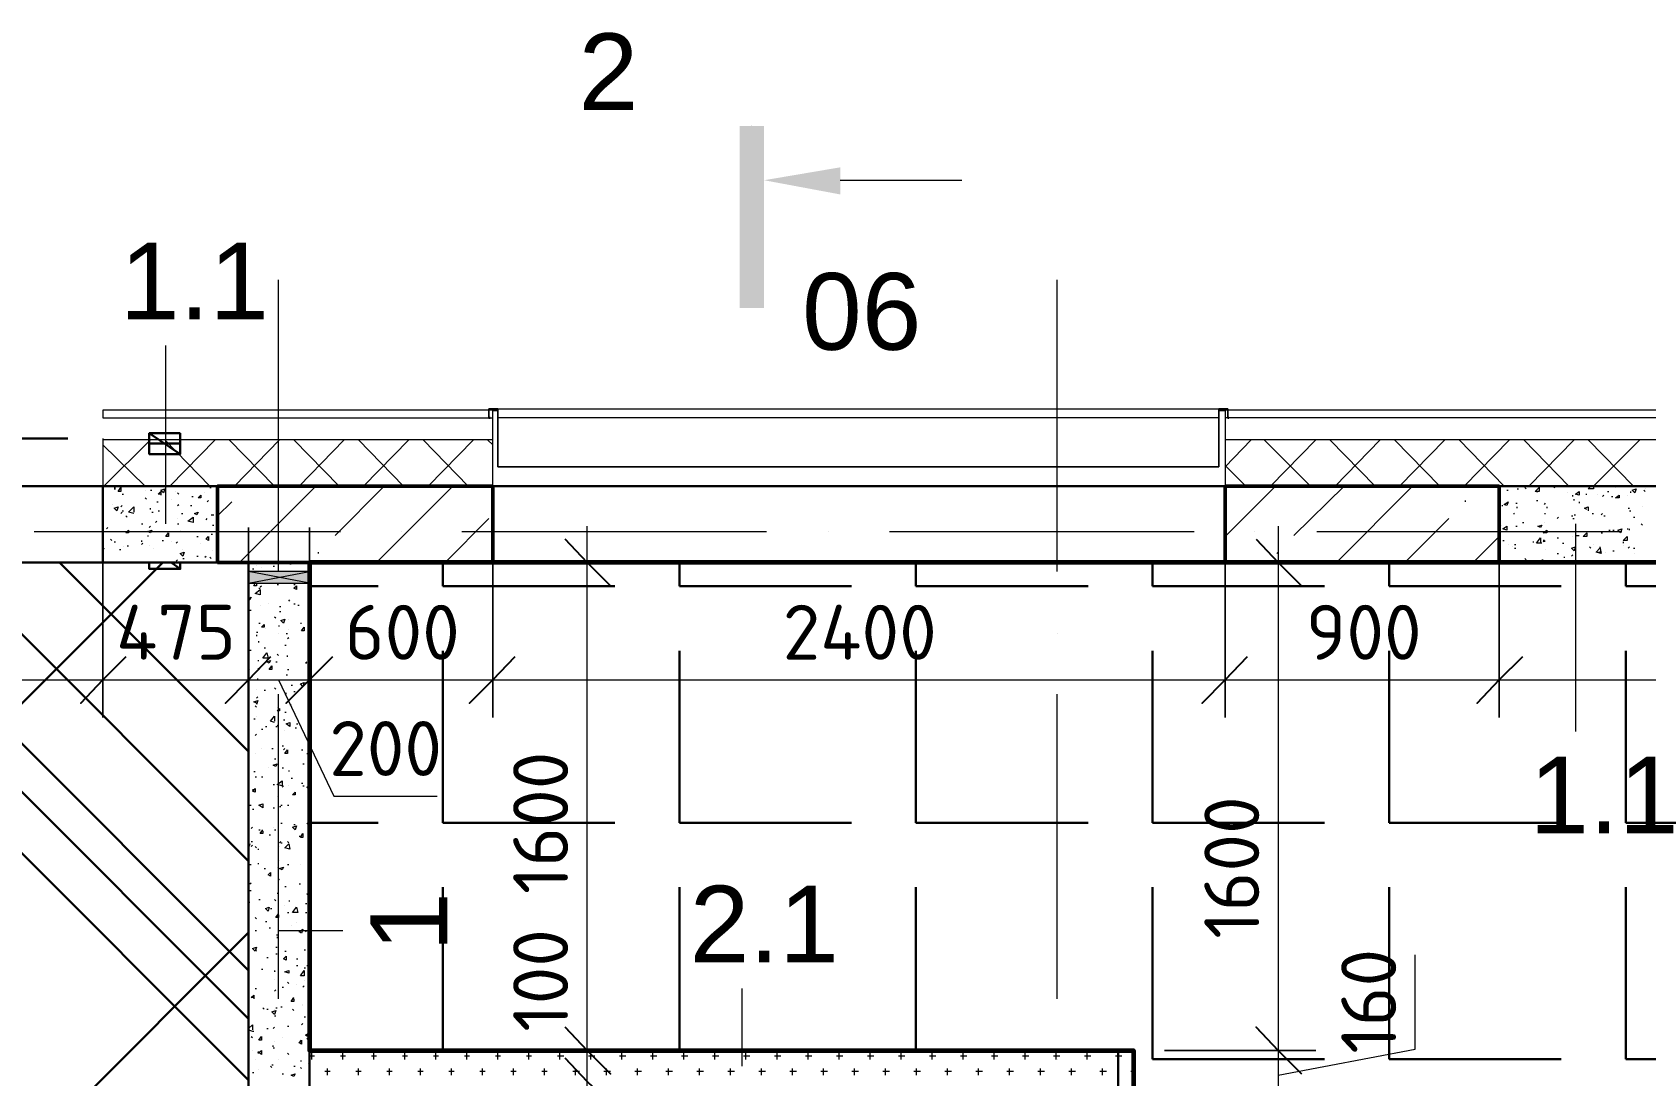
# Model space of a CAD drawing. Header units: millimetres. Extents: x -84737 to 172119, y -43083 to 59399.
# Drawn here: x 41299 to 46586, y 54995 to 58416 of the extents above; entities that cross this region are included whole.
import ezdxf

# ---------------------------------------------------------------- set-up
doc = ezdxf.new("R2010")
doc.units = ezdxf.units.MM
for name, color, linetype, lineweight in [('10) Плитка КР-3 300х300', 40, 'Continuous', 30), ('14) Плитка стены СТ-5.1', 3, 'Continuous', 60), ('19) Краска ПТ-5 потолок', 161, 'Continuous', 30), ('22) Шпакл. баз. фин. Потолок', 102, 'Continuous', 30), ('4) Плинтус ПЛ-3', 3, 'Continuous', 30)]:
    doc.layers.add(name, color=color, linetype=linetype, lineweight=lineweight)
for name, color, linetype in [('PDF _Марки', 7, 'Continuous'), ('PDF _Несущие колонны', 7, 'Continuous'), ('PDF _Обобщенные модели', 7, 'Continuous'), ('PDF _Обозначения', 7, 'Continuous'), ('PDF _Окна', 7, 'Continuous'), ('PDF _Оси', 7, 'Continuous'), ('PDF _Размеры-100', 7, 'Continuous'), ('PDF _Стены', 7, 'Continuous'), ('PDF _Текст', 7, 'Continuous'), ('PDF _Элементы узлов', 7, 'Continuous')]:
    doc.layers.add(name, color=color, linetype=linetype)
doc.styles.add('PDF GOSTCommon', font='arial.ttf')
doc.styles.add('PDF ISOCPEUR', font='isocpeur.ttf')

msp = doc.modelspace()

# ---------------------------------------------------------------- hatches: boundary and pattern name
at = {"layer": '10) Плитка КР-3 300х300'}
h = msp.add_hatch(dxfattribs=at)
h.set_pattern_fill('ANGLE', color=256, scale=111)
h.set_pattern_definition([(0, (0, 0), (0, 775.335), [563.88, -211.455]), (90, (0, 0), (-775.335, 5e-14), [563.88, -211.455])])
h.paths.add_polyline_path([(50846.7, 49168.5), (50486.9, 49168.5), (50486.9, 49930.4), (49758.8, 49930.4), (49758.8, 49130.4), (49225.4, 49130.4), (49225.4, 49930.4), (48107.8, 49930.4), (48107.8, 49778.1), (47307.8, 49778.1), (47307.8, 48110.2), (50846.7, 48110.2)])
h.paths.add_polyline_path([(50516.5, 54578.5), (47646.4, 54578.5), (47646.4, 53079.9), (50516.5, 53079.9)])
h.paths.add_polyline_path([(50846.7, 56678.2), (47646.4, 56678.2), (47646.4, 54680.1), (50846.7, 54680.1)])
h.paths.add_polyline_path([(47544.8, 56678.2), (42206.8, 56678.2), (42206.8, 55078), (44907.6, 55078), (44903.3, 53079.9), (46964.9, 53079.9), (46964.9, 54057.8), (47544.8, 54057.8)])
h.paths.add_polyline_path([(44806, 54976.4), (42604.7, 54976.4), (42604.7, 54079), (44806, 54079)], flags=17)
h.paths.add_polyline_path([(44806, 53976.5), (42604.7, 53976.5), (42604.7, 53079.9), (44806, 53079.9)], flags=17)
at = {"layer": '19) Краска ПТ-5 потолок'}
h = msp.add_hatch(dxfattribs=at)
h.set_pattern_fill('ANSI34', color=256, scale=80, angle=90)
h.paths.add_polyline_path([(39497.7, 52178.3), (42007.8, 52178.3), (42007.8, 56678.2), (39497.7, 56678.2)])
at = {"layer": '22) Шпакл. баз. фин. Потолок'}
h = msp.add_hatch(dxfattribs=at)
h.set_pattern_fill('ANSI37', color=256, scale=333)
h.paths.add_polyline_path([(39497.7, 52178.3), (42007.8, 52178.3), (42007.8, 56678.2), (39497.7, 56678.2)])
at = {"layer": 'PDF _Окна', "transparency": 33554559}
for points in [[(42799.4, 57152.3), (42799.4, 57156.5), (42795.2, 57156.5), (42791, 57152.3), (42795.2, 57148), (42799.4, 57148)], [(45220.8, 57152.3), (45220.8, 57156.5), (45216.6, 57156.5), (45212.3, 57152.3), (45216.6, 57148), (45220.8, 57148)]]:
    msp.add_hatch(color=256, dxfattribs=at).paths.add_polyline_path(points)

# ---------------------------------------------------------------- linework, layer by layer
at = {"layer": '10) Плитка КР-3 300х300'}
msp.add_lwpolyline([(42206.8, 56678.2), (42206.8, 55078), (44907.6, 55078), (44903.3, 53079.9), (46964.9, 53079.9), (46964.9, 54057.8), (47544.8, 54057.8), (47544.8, 56678.2)], close=True, dxfattribs=at)
at = {"layer": '14) Плитка стены СТ-5.1'}
msp.add_lwpolyline([(42206.8, 56678.2), (42206.8, 55078), (44907.6, 55078), (44903.3, 53079.9), (46964.9, 53079.9), (46964.9, 54057.8), (47544.8, 54057.8), (47544.8, 56678.2)], close=True, dxfattribs=at)
at = {"layer": '19) Краска ПТ-5 потолок'}
msp.add_lwpolyline([(39497.7, 52178.3), (42007.8, 52178.3), (42007.8, 56678.2), (39497.7, 56678.2)], close=True, dxfattribs=at)
at = {"layer": '4) Плинтус ПЛ-3'}
for points in [[(42807.9, 56678.2), (42206.8, 56678.2), (42206.8, 55078), (44907.6, 55078), (44907.6, 54917.1)], [(46867.5, 53079.9), (46964.9, 53079.9), (46964.9, 54057.8), (47544.8, 54057.8), (47544.8, 56678.2), (45208.1, 56678.2)]]:
    msp.add_lwpolyline(points, dxfattribs=at)
at = {"layer": 'PDF _Марки', "lineweight": 9}
for points in [[(41736.9, 56805.1), (41736.9, 57389.3)], [(46355.3, 56805.1), (46355.3, 56123.6)], [(42105.2, 55471.7), (42316.8, 55471.7)], [(43624.9, 55027.2), (43624.9, 55281.2)]]:
    msp.add_lwpolyline(points, dxfattribs=at)
at = {"layer": 'PDF _Несущие колонны', "lineweight": 50}
for points in [[(41906.2, 56678.2), (42807.9, 56678.2), (42807.9, 56927.9), (41906.2, 56927.9)], [(45208.1, 56678.2), (46105.5, 56678.2), (46105.5, 56927.9), (45208.1, 56927.9)]]:
    msp.add_lwpolyline(points, close=True, dxfattribs=at)
at = {"layer": 'PDF _Несущие колонны', "lineweight": 9}
for points in [[(41978.2, 56678.2), (42227.9, 56927.9)], [(42291.4, 56767), (42452.3, 56927.9)], [(42426.9, 56678.2), (42676.7, 56927.9)], [(45208.1, 56762.8), (45373.2, 56927.9)], [(45432.5, 56767), (45597.6, 56927.9)], [(45572.2, 56678.2), (45821.9, 56927.9)], [(41906.2, 56830.5), (41952.8, 56877.1)], [(45995.5, 56877.1), (45995.5, 56881.3)], [(42651.3, 56678.2), (42795.2, 56822.1)], [(45796.5, 56678.2), (45940.5, 56822.1)], [(46020.9, 56678.2), (46105.5, 56762.8)], [(42236.4, 56707.8), (42236.4, 56712)], [(45377.4, 56707.8), (45381.7, 56712)]]:
    msp.add_lwpolyline(points, dxfattribs=at)
at = {"layer": 'PDF _Обобщенные модели', "lineweight": 30}
for points in [[(41783.5, 57101.5), (41783.5, 57033.7), (41681.9, 57033.7), (41681.9, 57101.5)], [(41783.5, 56678.2), (41783.5, 56657), (41681.9, 56657), (41681.9, 56678.2), (41681.9, 56657), (41783.5, 56657)]]:
    msp.add_lwpolyline(points, close=True, dxfattribs=at)
for points in [[(41681.9, 57101.5), (41783.5, 57033.7)], [(41681.9, 57067.6), (41783.5, 57067.6)], [(41753.8, 56678.2), (41783.5, 56657)], [(44856.8, 54366.8), (44856.8, 55078)]]:
    msp.add_lwpolyline(points, dxfattribs=at)
at = {"layer": 'PDF _Обозначения', "lineweight": 9}
for points in [[(43654.5, 58109), (43654.5, 58109)], [(43946.6, 57931.2), (44344.5, 57931.2)]]:
    msp.add_lwpolyline(points, dxfattribs=at)
at = {"layer": 'PDF _Обозначения', "transparency": 33554559}
for points in [[(43616.4, 57512.1), (43616.4, 58109), (43696.9, 57512.1)], [(43616.4, 58109), (43696.9, 57512.1), (43696.9, 58109)], [(43696.9, 57931.2), (43946.6, 57884.6), (43946.6, 57973.5)]]:
    msp.add_solid(points, dxfattribs=at)
at = {"layer": 'PDF _Окна', "lineweight": 18}
for points in [[(42824.8, 57181.9), (42795.2, 57181.9), (42795.2, 57152.3), (42795.2, 57181.9), (42824.8, 57181.9), (42824.8, 56991.4), (45186.9, 56991.4), (45186.9, 57181.9), (45216.6, 57181.9), (45216.6, 57152.3), (45216.6, 57181.9), (45186.9, 57181.9)], [(45186.9, 57152.3), (45186.9, 56991.4), (42824.8, 56991.4), (42824.8, 57152.3)]]:
    msp.add_lwpolyline(points, dxfattribs=at)
msp.add_lwpolyline([(42824.8, 57152.3), (42824.8, 57181.9), (45186.9, 57181.9), (45186.9, 57152.3)], close=True, dxfattribs=at)
at = {"layer": 'PDF _Окна', "transparency": 33554559}
for points in [[(42007.8, 56648.5), (42007.8, 56610.4), (42206.8, 56648.5)], [(42007.8, 56610.4), (42206.8, 56648.5), (42206.8, 56610.4)]]:
    msp.add_solid(points, dxfattribs=at)
at = {"layer": 'PDF _Оси', "lineweight": 9}
for points in [[(42105.2, 56648.5), (42105.2, 57605.2)], [(44657.8, 56648.5), (44657.8, 57605.2)], [(41305.1, 56779.7), (42308.4, 56779.7)], [(42507.3, 56779.7), (42507.3, 56779.7)], [(42706.3, 56779.7), (43705.3, 56779.7)], [(43908.5, 56779.7), (43908.5, 56779.7)], [(44107.5, 56779.7), (45106.5, 56779.7)], [(45305.5, 56779.7), (45305.5, 56779.7)], [(45508.7, 56779.7), (46507.7, 56779.7)], [(42105.2, 56445.3), (42105.2, 56445.3)], [(44657.8, 56445.3), (44657.8, 56445.3)], [(42105.2, 55247.3), (42105.2, 56246.4)], [(44657.8, 55247.3), (44657.8, 56246.4)], [(42105.2, 55048.4), (42105.2, 55048.4)], [(44657.8, 55048.4), (44657.8, 55048.4)]]:
    msp.add_lwpolyline(points, dxfattribs=at)
at = {"layer": 'PDF _Размеры-100', "lineweight": 9}
for points in [[(39387.5, 56292.9), (40183.3, 56292.9), (41529.5, 56292.9), (42007.8, 56292.9), (42206.8, 56292.9), (42807.9, 56292.9), (45208.1, 56292.9), (46105.5, 56292.9), (47544.8, 56292.9), (47646.4, 56292.9), (47646.4, 56792.4), (47646.4, 56170.2), (47646.4, 56792.4), (47646.4, 56292.9), (50216, 56292.9)], [(43116.9, 52859.8), (43116.9, 53079.9), (43116.9, 53977.4), (43116.9, 54079), (43116.9, 54976.4), (43116.9, 55078), (42617.4, 55078), (43239.7, 55078), (42617.4, 55078), (43116.9, 55078), (43116.9, 56796.7)], [(45381.7, 56796.7), (45381.7, 55078), (45381.7, 54917.1), (45381.7, 54167.9), (45381.7, 53926.6), (45381.7, 53079.9), (44882.2, 53079.9), (45504.4, 53079.9), (44882.2, 53079.9), (45381.7, 53079.9), (45381.7, 52859.8)], [(43239.7, 56678.2), (42617.4, 56678.2), (43116.9, 56678.2)], [(45263.1, 56678.2), (45881.2, 56678.2), (45381.7, 56678.2)], [(42105.2, 56292.9), (42287.2, 55911.9), (42625.9, 55911.9)], [(43116.9, 55027.2), (43116.9, 55154.2), (43116.9, 55463.2)], [(45381.7, 54997.6), (45830.4, 55082.2), (45830.4, 55391.3)]]:
    msp.add_lwpolyline(points, dxfattribs=at)
for points in [[(41529.5, 56292.9), (41529.5, 56792.4), (41529.5, 56170.2), (41529.5, 56792.4)], [(42007.8, 56292.9), (42007.8, 56792.4), (42007.8, 56170.2), (42007.8, 56792.4)], [(42206.8, 56292.9), (42206.8, 56792.4), (42206.8, 56170.2), (42206.8, 56792.4)], [(42807.9, 56292.9), (42807.9, 56792.4), (42807.9, 56170.2), (42807.9, 56792.4)], [(45208.1, 56292.9), (45208.1, 56792.4), (45208.1, 56170.2), (45208.1, 56792.4)], [(46105.5, 56292.9), (46105.5, 56792.4), (46105.5, 56170.2), (46105.5, 56792.4)], [(45381.7, 55078), (45009.2, 55078), (45504.4, 55078), (45009.2, 55078)]]:
    msp.add_lwpolyline(points, close=True, dxfattribs=at)
at = {"layer": 'PDF _Размеры-100', "lineweight": 25}
for points in [[(43193.1, 56602), (43116.9, 56678.2), (43045, 56754.3)], [(45309.7, 56754.3), (45381.7, 56678.2), (45457.9, 56602)]]:
    msp.add_lwpolyline(points, dxfattribs=at)
for points in [[(41605.7, 56369.1), (41529.5, 56292.9), (41457.5, 56216.7), (41529.5, 56292.9)], [(42079.8, 56369.1), (42007.8, 56292.9), (41931.6, 56216.7), (42007.8, 56292.9)], [(42283, 56369.1), (42206.8, 56292.9), (42130.6, 56216.7), (42206.8, 56292.9)], [(42879.9, 56369.1), (42807.9, 56292.9), (42731.7, 56216.7), (42807.9, 56292.9)], [(45280.1, 56369.1), (45208.1, 56292.9), (45131.9, 56216.7), (45208.1, 56292.9)], [(46181.7, 56369.1), (46105.5, 56292.9), (46033.6, 56216.7), (46105.5, 56292.9)], [(43045, 55154.2), (43116.9, 55078), (43193.1, 55001.8), (43116.9, 55078)], [(45457.9, 55001.8), (45381.7, 55078), (45309.7, 55154.2), (45381.7, 55078)], [(43045, 55052.6), (43116.9, 54976.4), (43193.1, 54904.4), (43116.9, 54976.4)]]:
    msp.add_lwpolyline(points, close=True, dxfattribs=at)
at = {"layer": 'PDF _Стены', "lineweight": 18}
for points in [[(41906.2, 56927.9), (42807.9, 56927.9), (42807.9, 57177.7), (42795.2, 57177.7), (41529.5, 57177.7), (41529.5, 57152.3), (42795.2, 57152.3), (42807.9, 57152.3)], [(50097.4, 56927.9), (50994.9, 56927.9), (50994.9, 57177.7), (50986.4, 57177.7), (45216.6, 57177.7), (45208.1, 57177.7), (45208.1, 56927.9), (46105.5, 56927.9)], [(50994.9, 57152.3), (50986.4, 57152.3), (45216.6, 57152.3), (45208.1, 57152.3)], [(41529.5, 57084.5), (41529.5, 56927.9)], [(42807.9, 57080.3), (41529.5, 57080.3)], [(50994.9, 57080.3), (45208.1, 57080.3)], [(44907.6, 54917.1), (44907.6, 55078), (42206.8, 55078)]]:
    msp.add_lwpolyline(points, dxfattribs=at)
at = {"layer": 'PDF _Стены', "lineweight": 30}
for points in [[(42807.9, 57177.7), (42824.8, 57177.7)], [(45186.9, 57177.7), (45208.1, 57177.7)], [(40297.6, 57084.5), (41415.2, 57084.5)], [(39925.1, 56678.2), (40183.3, 56678.2), (40183.3, 56927.9), (41906.2, 56927.9), (41906.2, 56678.2), (41529.5, 56678.2), (41529.5, 56927.9)], [(42807.9, 56927.9), (45208.1, 56927.9)], [(42206.8, 56648.5), (42206.8, 56678.2), (42007.8, 56678.2), (42007.8, 56648.5)], [(45208.1, 56678.2), (42807.9, 56678.2)], [(42007.8, 56610.4), (42007.8, 54828.2), (42206.8, 54828.2), (42206.8, 56610.4)]]:
    msp.add_lwpolyline(points, dxfattribs=at)
at = {"layer": 'PDF _Стены', "lineweight": 9}
for points in [[(41669.2, 56927.9), (41529.5, 57063.4)], [(41533.7, 56927.9), (41686.1, 57080.3)], [(41880.8, 56927.9), (41732.7, 57080.3)], [(41749.6, 56927.9), (41897.8, 57080.3)], [(42092.5, 56927.9), (41944.3, 57080.3)], [(41961.3, 56927.9), (42109.4, 57080.3)], [(42304.1, 56927.9), (42156, 57080.3)], [(42172.9, 56927.9), (42321.1, 57080.3)], [(42515.8, 56927.9), (42367.6, 57080.3)], [(42384.6, 56927.9), (42532.7, 57080.3)], [(42727.5, 56927.9), (42579.3, 57080.3)], [(42596.2, 56927.9), (42744.4, 57080.3)], [(42807.9, 57063.4), (42791, 57080.3)], [(45208.1, 56991.4), (45292.8, 57080.3)], [(45487.5, 56927.9), (45335.1, 57080.3)], [(45356.3, 56927.9), (45504.4, 57080.3)], [(45699.2, 56927.9), (45551, 57080.3)], [(45567.9, 56927.9), (45716.1, 57080.3)], [(45910.8, 56927.9), (45762.7, 57080.3)], [(45779.6, 56927.9), (45927.8, 57080.3)], [(46122.5, 56927.9), (45974.3, 57080.3)], [(45991.3, 56927.9), (46139.4, 57080.3)], [(46334.1, 56927.9), (46186, 57080.3)], [(46202.9, 56927.9), (46351.1, 57080.3)], [(46567, 57080.3), (46414.6, 56927.9), (46414.6, 56919.4), (46397.6, 56919.4), (46406.1, 56927.9)], [(46545.8, 56927.9), (46397.6, 57080.3)], [(45275.8, 56927.9), (45208.1, 56995.6)], [(41567.6, 56923.7), (41571.8, 56923.7)], [(41567.6, 56919.4), (41571.8, 56919.4)], [(41593, 56902.5), (41597.2, 56902.5)], [(41669.2, 56915.2), (41669.2, 56915.2)], [(41686.1, 56915.2), (41690.3, 56915.2)], [(41720, 56902.5), (41711.5, 56902.5), (41720, 56911), (41720, 56898.3)], [(41766.5, 56911), (41766.5, 56911)], [(41775, 56906.7), (41779.2, 56902.5)], [(41779.2, 56927.9), (41783.5, 56927.9)], [(41821.6, 56894), (41825.8, 56894)], [(41863.9, 56906.7), (41863.9, 56906.7)], [(41880.8, 56923.7), (41885.1, 56923.7)], [(46130.9, 56915.2), (46135.2, 56915.2)], [(46164.8, 56919.4), (46169, 56919.4)], [(46190.2, 56923.7), (46194.4, 56919.4)], [(46228.3, 56911), (46232.5, 56911)], [(46279.1, 56927.9), (46287.6, 56923.7), (46287.6, 56927.9)], [(46329.9, 56906.7), (46329.9, 56906.7)], [(46346.8, 56894), (46346.8, 56898.3)], [(46389.2, 56927.9), (46389.2, 56927.9)], [(46389.2, 56902.5), (46393.4, 56902.5)], [(46427.3, 56902.5), (46427.3, 56902.5)], [(46444.2, 56894), (46448.4, 56898.3)], [(46461.1, 56911), (46465.4, 56911)], [(46473.8, 56894), (46478.1, 56894)], [(46486.5, 56923.7), (46486.5, 56923.7)], [(46524.6, 56898.3), (46524.6, 56898.3)], [(46537.3, 56906.7), (46537.3, 56911)], [(46575.4, 56927.9), (46579.7, 56927.9)], [(46579.7, 56915.2), (46583.9, 56911)], [(46583.9, 56919.4), (46583.9, 56919.4)], [(41563.3, 56868.6), (41563.3, 56868.6)], [(41588.7, 56860.2), (41593, 56864.4)], [(41588.7, 56839), (41593, 56843.2)], [(41593, 56847.5), (41597.2, 56847.5)], [(41631.1, 56839), (41614.1, 56843.2), (41631.1, 56860.2), (41631.1, 56843.2)], [(41669.2, 56889.8), (41673.4, 56885.6)], [(41686.1, 56851.7), (41686.1, 56855.9)], [(41690.3, 56843.2), (41694.6, 56843.2)], [(41707.3, 56877.1), (41711.5, 56877.1)], [(41711.5, 56847.5), (41715.7, 56847.5)], [(41753.8, 56885.6), (41753.8, 56885.6)], [(41775, 56864.4), (41779.2, 56868.6)], [(41787.7, 56839), (41791.9, 56839)], [(41817.3, 56864.4), (41821.6, 56864.4)], [(41872.4, 56877.1), (41876.6, 56881.3)], [(46114, 56864.4), (46118.2, 56864.4)], [(46152.1, 56839), (46156.3, 56839)], [(46156.3, 56843.2), (46156.3, 56843.2)], [(46160.6, 56872.9), (46164.8, 56872.9)], [(46164.8, 56855.9), (46164.8, 56860.2)], [(46228.3, 56881.3), (46232.5, 56881.3)], [(46253.7, 56868.6), (46257.9, 56872.9)], [(46253.7, 56839), (46257.9, 56839)], [(46262.2, 56860.2), (46262.2, 56855.9)], [(46351.1, 56881.3), (46351.1, 56885.6)], [(46368, 56877.1), (46368, 56872.9)], [(46393.4, 56851.7), (46384.9, 56855.9), (46397.6, 56860.2), (46397.6, 56847.5)], [(46410.3, 56839), (46414.6, 56839)], [(46440, 56834.8), (46444.2, 56839)], [(46528.9, 56855.9), (46533.1, 56855.9)], [(46533.1, 56847.5), (46537.3, 56847.5)], [(46575.4, 56860.2), (46575.4, 56860.2)], [(41542.2, 56788.2), (41546.4, 56792.4)], [(41605.7, 56830.5), (41609.9, 56826.3)], [(41656.5, 56805.1), (41660.7, 56805.1)], [(41681.9, 56792.4), (41686.1, 56796.7)], [(41703, 56809.4), (41707.3, 56813.6)], [(41775, 56822.1), (41775, 56822.1)], [(41775, 56805.1), (41779.2, 56805.1)], [(41868.1, 56817.8), (41872.4, 56822.1)], [(41885.1, 56834.8), (41889.3, 56834.8), (41893.5, 56834.8)], [(41889.3, 56800.9), (41893.5, 56800.9)], [(46114, 56800.9), (46114, 56800.9)], [(46160.6, 56796.7), (46164.8, 56796.7)], [(46181.7, 56809.4), (46186, 56809.4)], [(46253.7, 56809.4), (46253.7, 56809.4)], [(46296, 56822.1), (46300.3, 56826.3)], [(46342.6, 56830.5), (46346.8, 56830.5)], [(46346.8, 56822.1), (46351.1, 56822.1)], [(46351.1, 56834.8), (46355.3, 56834.8)], [(46448.4, 56830.5), (46452.7, 56830.5)], [(46524.6, 56788.2), (46528.9, 56788.2)], [(46533.1, 56784), (46533.1, 56788.2)], [(46545.8, 56826.3), (46550, 56826.3)], [(46571.2, 56805.1), (46575.4, 56800.9)], [(41554.9, 56754.3), (41559.1, 56750.1)], [(41567.6, 56745.9), (41571.8, 56745.9)], [(41588.7, 56779.7), (41593, 56779.7)], [(41609.9, 56733.2), (41614.1, 56733.2)], [(41656.5, 56750.1), (41656.5, 56745.9)], [(41656.5, 56737.4), (41660.7, 56741.6)], [(41677.6, 56767), (41677.6, 56762.8)], [(41681.9, 56733.2), (41681.9, 56733.2)], [(41724.2, 56750.1), (41728.4, 56750.1)], [(41753.8, 56745.9), (41753.8, 56745.9)], [(41770.8, 56741.6), (41775, 56745.9)], [(41783.5, 56784), (41783.5, 56784)], [(41838.5, 56762.8), (41842.7, 56762.8)], [(41851.2, 56741.6), (41851.2, 56741.6)], [(41868.1, 56758.6), (41868.1, 56758.6)], [(41885.1, 56771.3), (41889.3, 56771.3)], [(46118.2, 56750.1), (46122.5, 56750.1)], [(46135.2, 56737.4), (46135.2, 56737.4)], [(46156.3, 56737.4), (46160.6, 56737.4)], [(46215.6, 56745.9), (46219.8, 56745.9)], [(46245.2, 56741.6), (46228.3, 56741.6), (46241, 56758.6), (46241, 56741.6)], [(46249.5, 56745.9), (46253.7, 56750.1), (46249.5, 56750.1)], [(46253.7, 56750.1), (46253.7, 56745.9)], [(46296, 56758.6), (46300.3, 56758.6)], [(46313, 56741.6), (46317.2, 56741.6)], [(46346.8, 56762.8), (46346.8, 56762.8)], [(46359.5, 56767), (46363.8, 56767), (46368, 56767)], [(46414.6, 56737.4), (46414.6, 56737.4)], [(46440, 56775.5), (46444.2, 56775.5)], [(46465.4, 56784), (46469.6, 56784)], [(46478.1, 56784), (46482.3, 56784)], [(46511.9, 56745.9), (46511.9, 56741.6)], [(46511.9, 56733.2), (46511.9, 56733.2)], [(41529.5, 56724.7), (41533.7, 56724.7), (41529.5, 56716.2)], [(41584.5, 56720.5), (41588.7, 56720.5)], [(41597.2, 56728.9), (41597.2, 56728.9)], [(41694.6, 56724.7), (41694.6, 56724.7)], [(41770.8, 56682.4), (41775, 56686.6)], [(41791.9, 56720.5), (41791.9, 56720.5)], [(41791.9, 56690.9), (41796.2, 56690.9)], [(41838.5, 56699.3), (41842.7, 56699.3)], [(41863.9, 56695.1), (41868.1, 56699.3)], [(41880.8, 56695.1), (41885.1, 56690.9)], [(41889.3, 56716.2), (41889.3, 56716.2)], [(46147.9, 56728.9), (46147.9, 56728.9)], [(46156.3, 56724.7), (46160.6, 56724.7)], [(46190.2, 56690.9), (46194.4, 56686.6)], [(46245.2, 56686.6), (46249.5, 56686.6)], [(46249.5, 56686.6), (46249.5, 56686.6)], [(46257.9, 56720.5), (46257.9, 56720.5)], [(46296, 56707.8), (46300.3, 56707.8)], [(46317.2, 56695.1), (46321.4, 56695.1)], [(46342.6, 56699.3), (46346.8, 56703.5)], [(46355.3, 56716.2), (46355.3, 56716.2)], [(46401.9, 56728.9), (46406.1, 56724.7)], [(46435.7, 56728.9), (46440, 56707.8), (46423, 56712), (46435.7, 56724.7)], [(46431.5, 56712), (46435.7, 56712), (46440, 56716.2)], [(46452.7, 56712), (46452.7, 56712)], [(46478.1, 56716.2), (46482.3, 56716.2)], [(46528.9, 56724.7), (46533.1, 56728.9)], [(46545.8, 56724.7), (46550, 56724.7)], [(46550, 56707.8), (46550, 56707.8)], [(46579.7, 56682.4), (46583.9, 56678.2)], [(42020.5, 56657), (42024.8, 56657)], [(42033.2, 56669.7), (42033.2, 56669.7)], [(42050.2, 56661.2), (42050.2, 56661.2)], [(42088.3, 56665.5), (42092.5, 56665.5)], [(42143.3, 56673.9), (42147.5, 56673.9)], [(46202.9, 56678.2), (46202.9, 56678.2)], [(42033.2, 56610.4), (42033.2, 56602), (42024.8, 56602), (42029, 56610.4)], [(42041.7, 56593.5), (42045.9, 56593.5)], [(42045.9, 56597.7), (42050.2, 56602)], [(42101, 56606.2), (42105.2, 56606.2)], [(42156, 56606.2), (42160.2, 56606.2)], [(42007.8, 56559.6), (42016.3, 56563.9), (42012.1, 56555.4), (42007.8, 56555.4)], [(42012.1, 56521.5), (42016.3, 56521.5)], [(42045.9, 56538.5), (42045.9, 56538.5)], [(42071.3, 56542.7), (42071.3, 56542.7)], [(42109.4, 56534.2), (42113.7, 56534.2)], [(42139.1, 56551.2), (42143.3, 56555.4)], [(42156, 56542.7), (42160.2, 56542.7)], [(42168.7, 56538.5), (42172.9, 56538.5)], [(42041.7, 56479.2), (42045.9, 56479.2)], [(42092.5, 56500.4), (42096.7, 56496.1)], [(42105.2, 56470.7), (42109.4, 56470.7)], [(42109.4, 56517.3), (42113.7, 56517.3)], [(42139.1, 56491.9), (42139.1, 56491.9)], [(42177.2, 56479.2), (42181.4, 56479.2)], [(42202.5, 56517.3), (42202.5, 56513.1)], [(42033.2, 56449.6), (42037.5, 56449.6)], [(42033.2, 56441.1), (42033.2, 56436.9)], [(42041.7, 56415.7), (42041.7, 56419.9)], [(42062.9, 56462.3), (42062.9, 56462.3)], [(42130.6, 56445.3), (42134.8, 56445.3)], [(42134.8, 56428.4), (42139.1, 56432.6)], [(42139.1, 56458), (42139.1, 56458)], [(42012.1, 56390.3), (42016.3, 56390.3)], [(42058.6, 56398.8), (42062.9, 56398.8)], [(42101, 56377.6), (42105.2, 56373.4)], [(42126.4, 56407.2), (42130.6, 56407.2)], [(42134.8, 56369.1), (42134.8, 56373.4)], [(42012.1, 56326.8), (42012.1, 56326.8)], [(42037.5, 56356.4), (42041.7, 56356.4)], [(42037.5, 56331), (42041.7, 56331)], [(42079.8, 56335.3), (42084, 56335.3)], [(42096.7, 56352.2), (42101, 56352.2)], [(42130.6, 56309.9), (42134.8, 56309.9)], [(42134.8, 56326.8), (42139.1, 56326.8)], [(42198.3, 56348), (42194.1, 56348), (42198.3, 56352.2)], [(42206.8, 56318.3), (42206.8, 56318.3)], [(42206.8, 56318.3), (42206.8, 56318.3)], [(42033.2, 56263.3), (42033.2, 56263.3)], [(42037.5, 56292.9), (42037.5, 56297.2)], [(42058.6, 56259.1), (42062.9, 56259.1)], [(42092.5, 56267.5), (42096.7, 56263.3)], [(42147.5, 56276), (42151.8, 56276)], [(42194.1, 56284.5), (42198.3, 56284.5)], [(42202.5, 56284.5), (42202.5, 56284.5)], [(42033.2, 56216.7), (42024.8, 56221), (42037.5, 56225.2), (42033.2, 56212.5)], [(42029, 56208.3), (42033.2, 56204)], [(42033.2, 56233.7), (42037.5, 56237.9)], [(42101, 56204), (42101, 56204)], [(42130.6, 56246.4), (42130.6, 56250.6)], [(42139.1, 56225.2), (42139.1, 56225.2)], [(42143.3, 56212.5), (42147.5, 56212.5)], [(42156, 56254.8), (42160.2, 56254.8)], [(42024.8, 56165.9), (42029, 56165.9)], [(42033.2, 56174.4), (42033.2, 56174.4)], [(42092.5, 56153.2), (42079.8, 56157.5), (42092.5, 56174.4), (42092.5, 56157.5)], [(42122.1, 56161.7), (42126.4, 56161.7)], [(42126.4, 56187.1), (42130.6, 56187.1)], [(42029, 56110.9), (42033.2, 56115.1)], [(42050.2, 56132.1), (42054.4, 56132.1)], [(42062.9, 56140.5), (42067.1, 56140.5)], [(42096.7, 56140.5), (42101, 56140.5)], [(42101, 56144.8), (42105.2, 56140.5)], [(42126.4, 56127.8), (42126.4, 56127.8)], [(42160.2, 56136.3), (42164.5, 56136.3)], [(42164.5, 56149), (42168.7, 56149)], [(42029, 56051.6), (42029, 56051.6)], [(42050.2, 56068.6), (42050.2, 56068.6)], [(42084, 56068.6), (42088.3, 56068.6)], [(42117.9, 56077), (42122.1, 56077)], [(42122.1, 56064.3), (42126.4, 56068.6)], [(42181.4, 56064.3), (42185.6, 56064.3)], [(42198.3, 56051.6), (42202.5, 56051.6)], [(42024.8, 55992.4), (42029, 55992.4)], [(42071.3, 56005.1), (42071.3, 56005.1)], [(42092.5, 56034.7), (42096.7, 56034.7)], [(42117.9, 56005.1), (42122.1, 56005.1)], [(42139.1, 55996.6), (42139.1, 55992.4)], [(42185.6, 56017.8), (42189.9, 56017.8)], [(42029, 55975.4), (42033.2, 55975.4)], [(42050.2, 55975.4), (42054.4, 55975.4)], [(42088.3, 55950), (42092.5, 55950)], [(42117.9, 55941.6), (42122.1, 55945.8)], [(42139.1, 55945.8), (42139.1, 55945.8)], [(42147.5, 55971.2), (42151.8, 55971.2)], [(42181.4, 55954.3), (42185.6, 55954.3)], [(42185.6, 55945.8), (42189.9, 55945.8)], [(42206.8, 55933.1), (42198.3, 55941.6), (42206.8, 55945.8)], [(42024.8, 55928.9), (42024.8, 55933.1), (42020.5, 55933.1)], [(42101, 55911.9), (42101, 55911.9)], [(42202.5, 55890.8), (42206.8, 55890.8)], [(42206.8, 55933.1), (42206.8, 55933.1)], [(42012.1, 55882.3), (42016.3, 55882.3)], [(42020.5, 55869.6), (42024.8, 55869.6)], [(42088.3, 55873.8), (42092.5, 55873.8)], [(42109.4, 55878.1), (42113.7, 55878.1)], [(42113.7, 55882.3), (42117.9, 55882.3)], [(42134.8, 55882.3), (42139.1, 55882.3)], [(42016.3, 55806.1), (42020.5, 55810.3)], [(42041.7, 55801.9), (42045.9, 55801.9)], [(42054.4, 55797.6), (42054.4, 55789.2), (42045.9, 55789.2), (42054.4, 55801.9)], [(42075.6, 55784.9), (42079.8, 55784.9)], [(42088.3, 55810.3), (42088.3, 55810.3)], [(42092.5, 55801.9), (42096.7, 55801.9)], [(42113.7, 55823), (42117.9, 55823)], [(42156, 55818.8), (42160.2, 55818.8)], [(42172.9, 55780.7), (42177.2, 55780.7)], [(42198.3, 55823), (42202.5, 55818.8)], [(42007.8, 55751.1), (42012.1, 55755.3), (42007.8, 55742.6)], [(42007.8, 55742.6), (42007.8, 55742.6)], [(42016.3, 55763.8), (42020.5, 55763.8)], [(42016.3, 55746.8), (42020.5, 55751.1)], [(42029, 55746.8), (42033.2, 55742.6)], [(42037.5, 55738.4), (42041.7, 55738.4)], [(42109.4, 55759.5), (42113.7, 55763.8)], [(42109.4, 55746.8), (42109.4, 55746.8)], [(42113.7, 55759.5), (42117.9, 55759.5)], [(42134.8, 55763.8), (42139.1, 55759.5)], [(42206.8, 55772.2), (42206.8, 55776.5)], [(42012.1, 55687.6), (42016.3, 55687.6)], [(42037.5, 55691.8), (42041.7, 55691.8)], [(42058.6, 55674.9), (42062.9, 55674.9)], [(42101, 55679.1), (42101, 55679.1)], [(42109.4, 55700.3), (42109.4, 55700.3)], [(42134.8, 55687.6), (42139.1, 55687.6)], [(42177.2, 55687.6), (42177.2, 55687.6)], [(42202.5, 55713), (42206.8, 55713)], [(42012.1, 55624.1), (42016.3, 55628.3)], [(42105.2, 55636.8), (42109.4, 55641)], [(42172.9, 55624.1), (42177.2, 55624.1)], [(42202.5, 55653.7), (42202.5, 55653.7)], [(42206.8, 55641), (42202.5, 55641), (42206.8, 55645.3)], [(42012.1, 55602.9), (42016.3, 55602.9)], [(42041.7, 55573.3), (42045.9, 55573.3)], [(42092.5, 55573.3), (42096.7, 55569.1)], [(42101, 55594.5), (42105.2, 55594.5)], [(42105.2, 55577.5), (42105.2, 55581.8)], [(42126.4, 55615.6), (42130.6, 55615.6)], [(42139.1, 55569.1), (42143.3, 55569.1)], [(42198.3, 55590.2), (42202.5, 55590.2), (42198.3, 55590.2), (42202.5, 55594.5)], [(42007.8, 55564.8), (42012.1, 55564.8)], [(42079.8, 55543.7), (42084, 55543.7)], [(42105.2, 55522.5), (42105.2, 55514), (42096.7, 55514), (42105.2, 55526.7)], [(42101, 55518.3), (42105.2, 55518.3)], [(42126.4, 55552.1), (42126.4, 55552.1)], [(42134.8, 55531), (42139.1, 55531)], [(42194.1, 55560.6), (42198.3, 55560.6)], [(42194.1, 55531), (42198.3, 55531)], [(42007.8, 55501.3), (42007.8, 55505.6)], [(42029, 55514), (42033.2, 55509.8)], [(42029, 55471.7), (42033.2, 55471.7)], [(42062.9, 55501.3), (42067.1, 55501.3)], [(42075.6, 55480.2), (42079.8, 55480.2)], [(42147.5, 55488.6), (42147.5, 55488.6)], [(42164.5, 55497.1), (42164.5, 55497.1)], [(42194.1, 55467.5), (42198.3, 55471.7)], [(42206.8, 55467.5), (42206.8, 55467.5)], [(42007.8, 55442.1), (42007.8, 55446.3)], [(42096.7, 55416.7), (42101, 55416.7)], [(42101, 55454.8), (42101, 55459)], [(42101, 55450.5), (42101, 55446.3)], [(42033.2, 55404), (42029, 55408.2), (42033.2, 55408.2)], [(42067.1, 55382.8), (42071.3, 55382.8)], [(42096.7, 55395.5), (42101, 55395.5)], [(42126.4, 55404), (42130.6, 55404)], [(42164.5, 55378.6), (42168.7, 55378.6)], [(42164.5, 55357.4), (42168.7, 55357.4)], [(42189.9, 55408.2), (42194.1, 55408.2)], [(42198.3, 55357.4), (42202.5, 55357.4)], [(42050.2, 55344.7), (42054.4, 55344.7)], [(42092.5, 55340.5), (42092.5, 55336.2)], [(42092.5, 55310.8), (42092.5, 55310.8)], [(42096.7, 55336.2), (42096.7, 55336.2)], [(42189.9, 55348.9), (42194.1, 55348.9)], [(42189.9, 55306.6), (42189.9, 55306.6)], [(42024.8, 55251.6), (42016.3, 55251.6), (42024.8, 55260), (42024.8, 55247.3)], [(42029, 55281.2), (42033.2, 55281.2)], [(42092.5, 55272.7), (42096.7, 55277)], [(42117.9, 55285.4), (42122.1, 55285.4)], [(42134.8, 55302.4), (42139.1, 55298.1)], [(42156, 55247.3), (42156, 55238.9), (42147.5, 55238.9), (42156, 55251.6)], [(42164.5, 55293.9), (42164.5, 55293.9)], [(42185.6, 55285.4), (42189.9, 55289.7)], [(42054.4, 55217.7), (42058.6, 55213.5)], [(42067.1, 55213.5), (42071.3, 55213.5)], [(42092.5, 55213.5), (42092.5, 55213.5)], [(42096.7, 55217.7), (42101, 55217.7)], [(42113.7, 55221.9), (42117.9, 55221.9)], [(42151.8, 55213.5), (42156, 55209.2)], [(42185.6, 55230.4), (42185.6, 55230.4)], [(42185.6, 55226.2), (42185.6, 55226.2)], [(42206.8, 55234.6), (42206.8, 55234.6)], [(42007.8, 55150), (42020.5, 55162.7), (42020.5, 55145.7)], [(42007.8, 55145.7), (42020.5, 55141.5), (42024.8, 55141.5)], [(42067.1, 55150), (42071.3, 55150)], [(42088.3, 55150), (42092.5, 55154.2)], [(42092.5, 55192.3), (42096.7, 55192.3)], [(42134.8, 55158.4), (42139.1, 55158.4)], [(42181.4, 55162.7), (42185.6, 55166.9)], [(42189.9, 55188.1), (42194.1, 55188.1)], [(42016.3, 55124.6), (42020.5, 55120.3)], [(42088.3, 55090.7), (42088.3, 55094.9)], [(42092.5, 55107.6), (42092.5, 55107.6)], [(42117.9, 55120.3), (42117.9, 55120.3)], [(42181.4, 55103.4), (42181.4, 55107.6)], [(42198.3, 55128.8), (42198.3, 55124.6)], [(42206.8, 55116.1), (42198.3, 55116.1), (42206.8, 55124.6)], [(42202.5, 55099.2), (42206.8, 55099.2)], [(42020.5, 55078), (42020.5, 55078)], [(42029, 55048.4), (42029, 55048.4)], [(42037.5, 55069.5), (42050.2, 55078), (42050.2, 55065.3), (42037.5, 55073.8)], [(42088.3, 55086.5), (42092.5, 55086.5)], [(42134.8, 55069.5), (42139.1, 55065.3)], [(42177.2, 55044.1), (42181.4, 55044.1)], [(42206.8, 55061.1), (42223.7, 55061.1)], [(42215.2, 55048.4), (42215.2, 55069.5)], [(42308.4, 55061.1), (42325.3, 55061.1)], [(42316.8, 55048.4), (42316.8, 55069.5)], [(42410, 55061.1), (42426.9, 55061.1)], [(42418.4, 55048.4), (42418.4, 55069.5)], [(42511.6, 55061.1), (42528.5, 55061.1)], [(42520, 55048.4), (42520, 55069.5)], [(42613.2, 55061.1), (42630.1, 55061.1)], [(42621.6, 55048.4), (42621.6, 55069.5)], [(42714.8, 55061.1), (42731.7, 55061.1)], [(42723.2, 55048.4), (42723.2, 55069.5)], [(42816.4, 55061.1), (42833.3, 55061.1)], [(42824.8, 55048.4), (42824.8, 55069.5)], [(42918, 55061.1), (42934.9, 55061.1)], [(42926.4, 55048.4), (42926.4, 55069.5)], [(43019.6, 55061.1), (43040.7, 55061.1)], [(43028, 55048.4), (43028, 55069.5)], [(43121.2, 55061.1), (43142.3, 55061.1)], [(43129.6, 55048.4), (43129.6, 55069.5)], [(43222.7, 55061.1), (43243.9, 55061.1)], [(43231.2, 55048.4), (43231.2, 55069.5)], [(43324.3, 55061.1), (43345.5, 55061.1)], [(43332.8, 55048.4), (43332.8, 55069.5)], [(43425.9, 55061.1), (43447.1, 55061.1)], [(43434.4, 55048.4), (43434.4, 55069.5)], [(43527.5, 55061.1), (43548.7, 55061.1)], [(43536, 55048.4), (43536, 55069.5)], [(43629.1, 55061.1), (43650.3, 55061.1)], [(43637.6, 55048.4), (43637.6, 55069.5)], [(43730.7, 55061.1), (43751.9, 55061.1)], [(43739.2, 55048.4), (43739.2, 55069.5)], [(43832.3, 55061.1), (43853.5, 55061.1)], [(43840.8, 55048.4), (43840.8, 55069.5)], [(43933.9, 55061.1), (43955.1, 55061.1)], [(43942.4, 55048.4), (43942.4, 55069.5)], [(44035.5, 55061.1), (44056.7, 55061.1)], [(44044, 55048.4), (44044, 55069.5)], [(44137.1, 55061.1), (44158.3, 55061.1)], [(44145.6, 55048.4), (44145.6, 55069.5)], [(44238.7, 55061.1), (44259.9, 55061.1)], [(44247.2, 55048.4), (44247.2, 55069.5)], [(44340.3, 55061.1), (44361.5, 55061.1)], [(44348.8, 55048.4), (44348.8, 55069.5)], [(44441.9, 55061.1), (44463.1, 55061.1)], [(44450.4, 55048.4), (44450.4, 55069.5)], [(44543.5, 55061.1), (44564.7, 55061.1)], [(44552, 55048.4), (44552, 55069.5)], [(44645.1, 55061.1), (44666.3, 55061.1)], [(44653.6, 55048.4), (44653.6, 55069.5)], [(44746.7, 55061.1), (44767.9, 55061.1)], [(44755.2, 55048.4), (44755.2, 55069.5)], [(44848.3, 55061.1), (44869.5, 55061.1)], [(44856.8, 55048.4), (44856.8, 55069.5)], [(42020.5, 55006), (42024.8, 55006)], [(42041.7, 55014.5), (42041.7, 55014.5)], [(42079.8, 55027.2), (42084, 55023)], [(42084, 55031.4), (42088.3, 55031.4)], [(42117.9, 55001.8), (42122.1, 55001.8)], [(42156, 55027.2), (42160.2, 55027.2)], [(42177.2, 55023), (42181.4, 55018.7)], [(42202.5, 55035.7), (42202.5, 55035.7)], [(42206.8, 55006), (42206.8, 55001.8)], [(42257.6, 55010.3), (42274.5, 55010.3)], [(42266, 54997.6), (42266, 55018.7)], [(42359.2, 55010.3), (42376.1, 55010.3)], [(42367.6, 54997.6), (42367.6, 55018.7)], [(42460.8, 55010.3), (42477.7, 55010.3)], [(42469.2, 54997.6), (42469.2, 55018.7)], [(42562.4, 55010.3), (42579.3, 55010.3)], [(42570.8, 54997.6), (42570.8, 55018.7)], [(42664, 55010.3), (42680.9, 55010.3)], [(42672.4, 54997.6), (42672.4, 55018.7)], [(42765.6, 55010.3), (42782.5, 55010.3)], [(42774, 54997.6), (42774, 55018.7)], [(42867.2, 55010.3), (42884.1, 55010.3)], [(42875.6, 54997.6), (42875.6, 55018.7)], [(42968.8, 55010.3), (42985.7, 55010.3)], [(42977.2, 54997.6), (42977.2, 55018.7)], [(43070.4, 55010.3), (43091.5, 55010.3)], [(43078.8, 54997.6), (43078.8, 55018.7)], [(43171.9, 55010.3), (43193.1, 55010.3)], [(43180.4, 54997.6), (43180.4, 55018.7)], [(43273.5, 55010.3), (43294.7, 55010.3)], [(43282, 54997.6), (43282, 55018.7)], [(43375.1, 55010.3), (43396.3, 55010.3)], [(43383.6, 54997.6), (43383.6, 55018.7)], [(43476.7, 55010.3), (43497.9, 55010.3)], [(43485.2, 54997.6), (43485.2, 55018.7)], [(43578.3, 55010.3), (43599.5, 55010.3)], [(43586.8, 54997.6), (43586.8, 55018.7)], [(43679.9, 55010.3), (43701.1, 55010.3)], [(43688.4, 54997.6), (43688.4, 55018.7)], [(43781.5, 55010.3), (43802.7, 55010.3)], [(43790, 54997.6), (43790, 55018.7)], [(43883.1, 55010.3), (43904.3, 55010.3)], [(43891.6, 54997.6), (43891.6, 55018.7)], [(43984.7, 55010.3), (44005.9, 55010.3)], [(43993.2, 54997.6), (43993.2, 55018.7)], [(44086.3, 55010.3), (44107.5, 55010.3)], [(44094.8, 54997.6), (44094.8, 55018.7)], [(44187.9, 55010.3), (44209.1, 55010.3)], [(44196.4, 54997.6), (44196.4, 55018.7)], [(44289.5, 55010.3), (44310.7, 55010.3)], [(44298, 54997.6), (44298, 55018.7)], [(44391.1, 55010.3), (44412.3, 55010.3)], [(44399.6, 54997.6), (44399.6, 55018.7)], [(44492.7, 55010.3), (44513.9, 55010.3)], [(44501.2, 54997.6), (44501.2, 55018.7)], [(44594.3, 55010.3), (44615.5, 55010.3)], [(44602.8, 54997.6), (44602.8, 55018.7)], [(44695.9, 55010.3), (44717.1, 55010.3)], [(44704.4, 54997.6), (44704.4, 55018.7)], [(44797.5, 55010.3), (44818.7, 55010.3)], [(44806, 54997.6), (44806, 55018.7)], [(44899.1, 55010.3), (44907.6, 55010.3)]]:
    msp.add_lwpolyline(points, dxfattribs=at)
for points in [[(41588.7, 56923.7), (41588.7, 56911), (41580.3, 56911)], [(41732.7, 56919.4), (41728.4, 56906.7), (41720, 56915.2)], [(41851.2, 56898.3), (41851.2, 56889.8), (41842.7, 56889.8)], [(46236.8, 56923.7), (46236.8, 56911), (46224.1, 56911)], [(46368, 56911), (46368, 56898.3), (46355.3, 56902.5)], [(46499.2, 56898.3), (46499.2, 56889.8), (46486.5, 56889.8)], [(46554.3, 56919.4), (46550, 56906.7), (46541.6, 56915.2)], [(41580.3, 56860.2), (41576, 56847.5), (41567.6, 56855.9)], [(41842.7, 56843.2), (41838.5, 56834.8), (41830, 56839)], [(46135.2, 56877.1), (46130.9, 56864.4), (46122.5, 56868.6)], [(41825.8, 56809.4), (41808.9, 56813.6), (41825.8, 56826.3)], [(46130.9, 56796.7), (46130.9, 56784), (46118.2, 56788.2)], [(46245.2, 56800.9), (46241, 56792.4), (46232.5, 56796.7)], [(46507.7, 56788.2), (46503.5, 56775.5), (46495, 56784)], [(41614.1, 56784), (41614.1, 56775.5), (41605.7, 56775.5)], [(41690.3, 56784), (41686.1, 56775.5), (41677.6, 56779.7)], [(41745.4, 56775.5), (41745.4, 56762.8), (41736.9, 56762.8)], [(41876.6, 56762.8), (41876.6, 56750.1), (41868.1, 56754.3)], [(46262.2, 56784), (46262.2, 56775.5), (46249.5, 56775.5)], [(46393.4, 56775.5), (46393.4, 56762.8), (46380.7, 56762.8)], [(46524.6, 56762.8), (46524.6, 56750.1), (46511.9, 56750.1)], [(41796.2, 56712), (41791.9, 56699.3), (41783.5, 56707.8)], [(46355.3, 56728.9), (46351.1, 56716.2), (46342.6, 56724.7)], [(42029, 56576.6), (42045.9, 56589.3), (42045.9, 56572.3)], [(42164.5, 56602), (42164.5, 56589.3), (42156, 56593.5)], [(42058.6, 56475), (42058.6, 56466.5), (42050.2, 56466.5)], [(42126.4, 56491.9), (42122.1, 56479.2), (42113.7, 56487.7)], [(42189.9, 56466.5), (42189.9, 56453.8), (42181.4, 56453.8)], [(42071.3, 56364.9), (42054.4, 56364.9), (42067.1, 56381.8)], [(42079.8, 56356.4), (42075.6, 56348), (42067.1, 56352.2)], [(42084, 56339.5), (42084, 56326.8), (42075.6, 56326.8)], [(42189.9, 56284.5), (42185.6, 56271.8), (42177.2, 56280.2)], [(42109.4, 56199.8), (42109.4, 56191.3), (42101, 56191.3)], [(42143.3, 56153.2), (42143.3, 56140.5), (42130.6, 56149)], [(42134.8, 56064.3), (42134.8, 56051.6), (42126.4, 56051.6)], [(42101, 56017.8), (42096.7, 56009.3), (42088.3, 56013.5)], [(42117.9, 55945.8), (42101, 55950), (42117.9, 55962.7)], [(42029, 55937.3), (42029, 55924.6), (42020.5, 55928.9)], [(42054.4, 55886.5), (42054.4, 55873.8), (42041.7, 55882.3)], [(42160.2, 55924.6), (42160.2, 55916.2), (42151.8, 55916.2)], [(42164.5, 55814.6), (42160.2, 55801.9), (42151.8, 55810.3)], [(42185.6, 55789.2), (42185.6, 55776.5), (42177.2, 55776.5)], [(42143.3, 55738.4), (42126.4, 55742.6), (42139.1, 55755.3)], [(42122.1, 55679.1), (42117.9, 55670.7), (42109.4, 55674.9)], [(42079.8, 55662.2), (42079.8, 55649.5), (42071.3, 55653.7)], [(42075.6, 55547.9), (42071.3, 55535.2), (42062.9, 55543.7)], [(42168.7, 55531), (42151.8, 55531), (42164.5, 55547.9)], [(42185.6, 55475.9), (42181.4, 55463.2), (42172.9, 55467.5)], [(42033.2, 55416.7), (42029, 55404), (42020.5, 55412.4)], [(42130.6, 55387), (42130.6, 55374.3), (42122.1, 55378.6)], [(42139.1, 55340.5), (42139.1, 55332), (42126.4, 55336.2)], [(42189.9, 55323.5), (42177.2, 55323.5), (42189.9, 55340.5)], [(42096.7, 55209.2), (42092.5, 55196.5), (42084, 55205)], [(42050.2, 55124.6), (42050.2, 55111.9), (42041.7, 55111.9)], [(42181.4, 55111.9), (42181.4, 55099.2), (42172.9, 55103.4)], [(42206.8, 55137.3), (42202.5, 55124.6), (42194.1, 55128.8)], [(42160.2, 55001.8), (42156, 54993.3), (42147.5, 54997.6)]]:
    msp.add_lwpolyline(points, close=True, dxfattribs=at)
at = {"layer": 'PDF _Стены', "lineweight": 30}
msp.add_lwpolyline([(46105.5, 56927.9), (46105.5, 56678.2), (50097.4, 56678.2), (50097.4, 56927.9)], close=True, dxfattribs=at)
at = {"layer": 'PDF _Элементы узлов', "lineweight": 18}
msp.add_lwpolyline([(42007.8, 56610.4), (42206.8, 56610.4), (42206.8, 56648.5), (42007.8, 56648.5)], close=True, dxfattribs=at)
at = {"layer": 'PDF _Элементы узлов', "lineweight": 9}
msp.add_lwpolyline([(42007.8, 56648.5), (42007.8, 56610.4), (42206.8, 56610.4), (42206.8, 56648.5)], close=True, dxfattribs=at)
for points in [[(42007.8, 56610.4), (42206.8, 56648.5)], [(42206.8, 56610.4), (42007.8, 56648.5)]]:
    msp.add_lwpolyline(points, dxfattribs=at)
at = {"layer": 'PDF _Элементы узлов', "transparency": 33554559}
for points in [[(42007.8, 56648.5), (42007.8, 56610.4), (42206.8, 56648.5)], [(42007.8, 56610.4), (42206.8, 56648.5), (42206.8, 56610.4)]]:
    msp.add_solid(points, dxfattribs=at)

# ---------------------------------------------------------------- texts
at = {"layer": 'PDF _Текст', "attachment_point": 4}
for s, insert, char_height, style in [('2', (43089, 58286.8), 251.6, 'PDF GOSTCommon'), ('1.1', (41586.2, 57601), 251.59, 'PDF GOSTCommon'), ('06', (43821.4, 57499.4), 251.59, 'PDF GOSTCommon'), ('475', (41573.5, 56449.3), 180, 'PDF ISOCPEUR'), ('600', (42322.8, 56449.3), 180, 'PDF ISOCPEUR'), ('2400', (43757.9, 56449.3), 180, 'PDF ISOCPEUR'), ('900', (45472.4, 56449.3), 180, 'PDF ISOCPEUR'), ('200', (42272, 56068.3), 180, 'PDF ISOCPEUR'), ('1.1', (46204.8, 55916.1), 251.59, 'PDF GOSTCommon'), ('2.1', (43453.1, 55492.7), 251.59, 'PDF GOSTCommon')]:
    msp.add_mtext(s, dxfattribs=dict(at, insert=insert, char_height=char_height, style=style))
at = {"layer": 'PDF _Текст', "attachment_point": 4, "rotation": 90}
for s, insert, char_height, style in [('100 1600', (42964.6, 55139.5), 180, 'PDF ISOCPEUR'), ('1600', (45229.5, 55444.3), 180, 'PDF ISOCPEUR'), ('1', (42532.6, 55402), 251.6, 'PDF GOSTCommon'), ('160', (45678.2, 55067.5), 180, 'PDF ISOCPEUR')]:
    msp.add_mtext(s, dxfattribs=dict(at, insert=insert, char_height=char_height, style=style))

doc.saveas('drawing.dxf')
